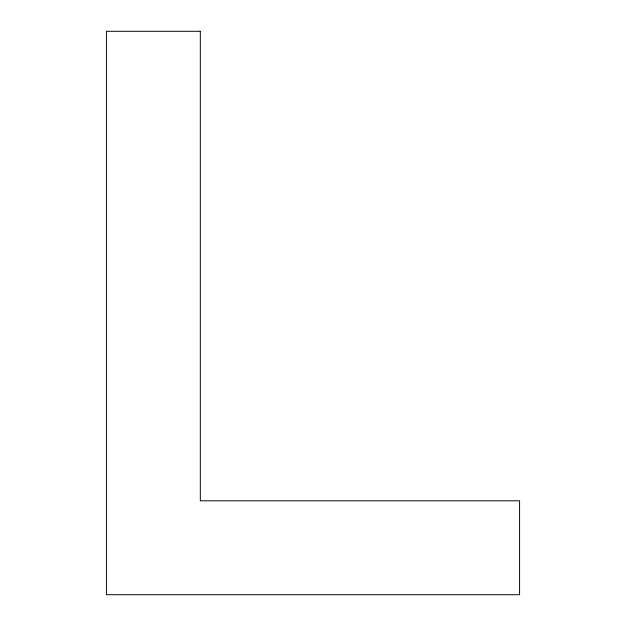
<?xml version="1.0" encoding="UTF-8"?>
<svg xmlns="http://www.w3.org/2000/svg" width="626" height="626" viewBox="0 0 626 626"><rect width="100%" height="100%" fill="white"/><g stroke="black" fill="none" stroke-linecap="round" stroke-linejoin="round"><path stroke-width="0.94" d="M200.32 31.3L106.42 31.3L106.42 594.7L519.58 594.7L519.58 500.8L200.32 500.8L200.32 31.3"/></g></svg>
